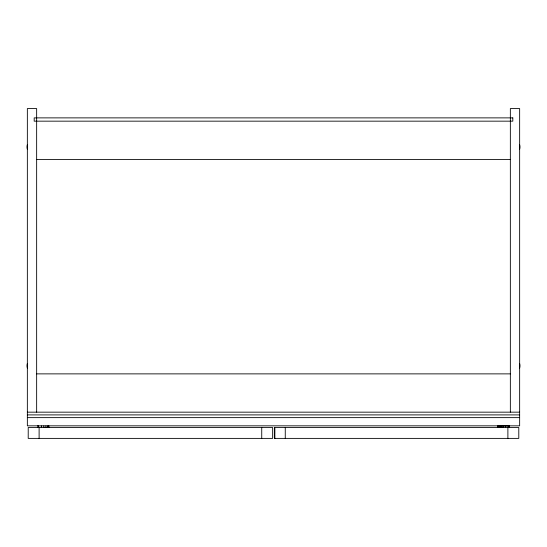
<?xml version="1.0" encoding="UTF-8"?>
<svg xmlns="http://www.w3.org/2000/svg" width="547" height="547" viewBox="0 0 547 547"><rect width="100%" height="100%" fill="white"/><g stroke="black" fill="none" stroke-linecap="round" stroke-linejoin="round"><path stroke-width="0.82" d="M508.662 426.099L509.182 425.819M508.86 426.202L509.38 425.928M36.649 159.45L510.351 159.45M36.649 373.874L510.351 373.874M27.35 412.164L519.65 412.164M27.35 414.899L519.65 414.899M27.35 417.634L519.65 417.634M39.001 427.481L28.225 427.494L28.205 438.386L272.645 438.386L272.645 427.515L261.849 427.481M285.151 427.481L274.375 427.494L274.355 438.386L518.795 438.386L518.795 427.515L507.999 427.481M37.716 425.887L38.112 426.099M510.351 412.164L510.351 108.579L519.65 108.579L519.65 425.839L27.35 425.839L27.35 108.579L36.649 108.579L36.649 412.164M508.86 427.61L508.86 425.99L498.05 425.99L498.05 427.61M508.662 425.887L508.662 427.501M508.272 425.99L508.272 427.61M507.889 438.414L507.889 427.481L285.26 427.481L285.26 438.414M505.626 425.99L505.626 427.61M503.165 425.99L503.165 427.61M501.045 425.99L501.045 427.61M499.418 425.99L499.418 427.61M498.399 425.99L498.399 427.61M498.201 425.887L498.201 427.501M497.852 425.887L497.852 427.501M274.868 428.027L274.868 434.318M274.868 434.865L274.868 438.421M261.74 438.414L261.74 427.481L39.111 427.481L39.111 438.414M48.922 425.887L48.922 427.501M48.574 425.887L48.574 427.501M47.555 425.887L47.555 427.501M45.927 425.887L45.927 427.501M43.808 425.887L43.808 427.501M41.346 425.887L41.346 427.501M38.7 425.887L38.7 427.501M38.112 425.887L38.112 427.501M27.398 149.105A16.506 16.506 0 0 1 27.398 144.818M27.323 149.112A16.506 16.506 0 0 1 27.316 144.811M519.602 144.818A16.506 16.506 0 0 1 519.602 149.105M519.657 144.811A16.458 16.458 0 0 1 519.671 149.112M519.602 363.618A16.506 16.506 0 0 1 519.602 367.905M519.657 363.611A16.458 16.458 0 0 1 519.671 367.912M27.398 367.905A16.506 16.506 0 0 1 27.398 363.618M27.323 367.912A16.506 16.506 0 0 1 27.316 363.611M512.812 117.879L34.188 117.879L34.188 121.16L512.812 121.16L512.812 117.879"/></g></svg>
